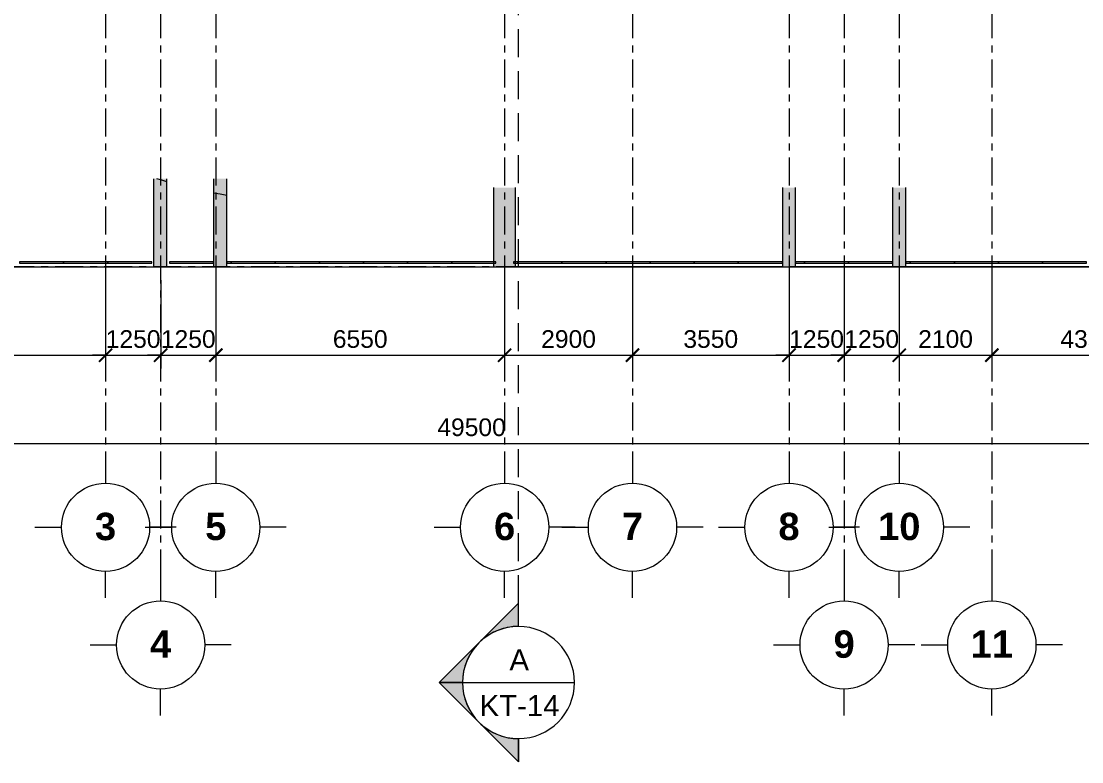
# Model space of a CAD drawing. Header units: millimetres. Extents: x -20201 to 105152, y -11216 to 48206.
# Drawn here: x 6038 to 30090, y -11216 to 5570 of the extents above; entities that cross this region are included whole.
import ezdxf

# ---------------------------------------------------------------- set-up
doc = ezdxf.new("R2010")
doc.units = ezdxf.units.MM
doc.linetypes.add('Grid Line', pattern=[22.225, 12.7, -3.175, 3.175, -3.175])
doc.linetypes.add('HIDDEN2', pattern=[4.7625, 3.175, -1.5875])
for name, color, linetype, lineweight in [('DIM', 1, 'Continuous', 5), ('G-ANNO-SYMB', 111, 'Continuous', 5), ('KH', 6, 'Continuous', 5), ('KI-HIEU-1', 151, 'Continuous', 9), ('KINH', 152, 'Continuous', 5), ('NET CAT', 3, 'Continuous', 5), ('NET CATConcrete', 3, 'Continuous', 5), ('NET-THAY', 2, 'Continuous', 9), ('TRUC', 225, 'Continuous', 5)]:
    doc.layers.add(name, color=color, linetype=linetype, lineweight=lineweight)
doc.styles.add('Arial', font='arial_1.ttf', dxfattribs={"height": 476.25})
doc.styles.add('Arial_B', font='arialbd_1.ttf', dxfattribs={"height": 619.047619})
doc.styles.add('TA1', font='arial_1.ttf')
doc.dimstyles.new('D_200_KTx2', dxfattribs={"dimtxt": 400, "dimasz": 300, "dimexe": 300, "dimexo": 300, "dimgap": 160, "dimtad": 1, "dimdec": 0, "dimzin": 9, "dimtxsty": 'TA1', "dimblk": 'ARCHTICK', "dimcen": 1, "dimdle": 300, "dimclrd": 256, "dimclre": 256, "dimclrt": 7, "dimadec": 0, "dimazin": 0, "dimtfac": 1, "dimtdec": 0, "dimtix": 1, "dimtmove": 1, "dimatfit": 3, "dimldrblk": 'ARCHTICK', "dimfxl": 0, "dimtolj": 1, "dimtzin": 0, "dimlwd": -1, "dimlwe": -1, "dimarcsym": 0})

# ---------------------------------------------------------------- blocks, each defined once
blk = doc.blocks.new('ALC1807-ASCENT PLAZA-KET CAU 1_rvt-1-MẶT BẰNG TẦNG 1')
at = {"layer": 'NET CAT'}
for points in [[(9341, 0), (9341, 2000), (9041, 2000), (9041, 0)], [(17251, 0), (17251, 1800), (16751, 1800), (16751, 0)], [(23601, 0), (23601, 1800), (23301, 1800), (23301, 0)], [(26101, 0), (26101, 1800), (25801, 1800), (25801, 0)]]:
    blk.add_hatch(color=7, dxfattribs=at).paths.add_polyline_path(points, flags=0)
blk.add_hatch(color=7, dxfattribs=at).paths.add_polyline_path([(10401, 0), (10701, 0), (10701, 2000), (10401, 2000), (10401, 83)])
at = {"layer": 'NET CAT', "color": 90, "lineweight": 13}
for p, q in [((9041, 2000), (9041, 0)), ((9341, 0), (9341, 2000)), ((10401, 2000), (10401, 0)), ((10701, 0), (10701, 2000)), ((16751, 1800), (16751, 0)), ((17251, 0), (17251, 1800)), ((23301, 1800), (23301, 0)), ((23601, 0), (23601, 1800)), ((25801, 1800), (25801, 0)), ((26101, 0), (26101, 1800)), ((9041, 0), (9341, 0)), ((10401, 0), (10701, 0)), ((16751, 0), (17251, 0)), ((23301, 0), (23601, 0)), ((25801, 0), (26101, 0))]:
    blk.add_line(p, q, dxfattribs=at)
blk = doc.blocks.new('System Panel - Glazed-394770-MẶT BẰNG TẦNG 2')
at = {"layer": 'KINH', "lineweight": 9}
for p, q in [((500, 13), (-500, 13)), ((-500, 13), (-500, -13)), ((500, -13), (500, 13)), ((-500, -13), (500, -13))]:
    blk.add_line(p, q, dxfattribs=at)
blk = doc.blocks.new('_ARCHTICK')
at = {"color": 0, "linetype": 'ByBlock', "const_width": 0.15}
blk.add_lwpolyline([(-0.5, -0.5), (0.5, 0.5)], dxfattribs=at)
blk = doc.blocks.new('*D88')
at = {"layer": 'Defpoints', "color": 0, "transparency": 16777216}
for p in [(1501, 0), (7951, 0), (7951, -2000)]:
    blk.add_point(p, dxfattribs=at)
at = {"layer": 'DIM', "transparency": 16777216}
for p, q in [((1501, -300), (1501, -2300)), ((7951, -300), (7951, -2300)), ((1201, -2000), (8251, -2000))]:
    blk.add_line(p, q, dxfattribs=at)
at = {"layer": 'DIM', "transparency": 16777216, "xscale": 300, "yscale": 300, "zscale": 300, "rotation": 180}
blk.add_blockref('_ARCHTICK', (1501, -2000), dxfattribs=at)
at = {"layer": 'DIM', "transparency": 16777216, "xscale": 300, "yscale": 300, "zscale": 300}
blk.add_blockref('_ARCHTICK', (7951, -2000), dxfattribs=at)
at = {"layer": 'DIM', "color": 7, "transparency": 16777216, "insert": (4726, -1636), "char_height": 400, "attachment_point": 5, "style": 'TA1'}
blk.add_mtext('\\A1;6450', dxfattribs=at)
blk = doc.blocks.new('*D89')
at = {"layer": 'Defpoints', "color": 0, "transparency": 16777216}
for p in [(7951, 0), (9201, 0), (9201, -2000)]:
    blk.add_point(p, dxfattribs=at)
at = {"layer": 'DIM', "transparency": 16777216}
for p, q in [((7951, -300), (7951, -2300)), ((9201, -300), (9201, -2300)), ((7951, -2000), (7651, -2000)), ((7951, -2000), (9201, -2000)), ((9201, -2000), (9501, -2000))]:
    blk.add_line(p, q, dxfattribs=at)
at = {"layer": 'DIM', "transparency": 16777216, "xscale": 300, "yscale": 300, "zscale": 300}
blk.add_blockref('_ARCHTICK', (7951, -2000), dxfattribs=at)
at = {"layer": 'DIM', "transparency": 16777216, "xscale": 300, "yscale": 300, "zscale": 300, "rotation": 180}
blk.add_blockref('_ARCHTICK', (9201, -2000), dxfattribs=at)
at = {"layer": 'DIM', "color": 7, "transparency": 16777216, "insert": (8576, -1636), "char_height": 400, "attachment_point": 5, "style": 'TA1'}
blk.add_mtext('\\A1;1250', dxfattribs=at)
blk = doc.blocks.new('*D90')
at = {"layer": 'Defpoints', "color": 0, "transparency": 16777216}
for p in [(9201, 0), (10451, 0), (10451, -2000)]:
    blk.add_point(p, dxfattribs=at)
at = {"layer": 'DIM', "transparency": 16777216}
for p, q in [((9201, -300), (9201, -2300)), ((10451, -300), (10451, -2300)), ((9201, -2000), (8901, -2000)), ((9201, -2000), (10451, -2000)), ((10451, -2000), (10751, -2000))]:
    blk.add_line(p, q, dxfattribs=at)
at = {"layer": 'DIM', "transparency": 16777216, "xscale": 300, "yscale": 300, "zscale": 300}
blk.add_blockref('_ARCHTICK', (9201, -2000), dxfattribs=at)
at = {"layer": 'DIM', "transparency": 16777216, "xscale": 300, "yscale": 300, "zscale": 300, "rotation": 180}
blk.add_blockref('_ARCHTICK', (10451, -2000), dxfattribs=at)
at = {"layer": 'DIM', "color": 7, "transparency": 16777216, "insert": (9826, -1636), "char_height": 400, "attachment_point": 5, "style": 'TA1'}
blk.add_mtext('\\A1;1250', dxfattribs=at)
blk = doc.blocks.new('*D91')
at = {"layer": 'Defpoints', "color": 0, "transparency": 16777216}
for p in [(10451, 0), (17001, 0), (17001, -2000)]:
    blk.add_point(p, dxfattribs=at)
at = {"layer": 'DIM', "transparency": 16777216}
for p, q in [((10451, -300), (10451, -2300)), ((17001, -300), (17001, -2300)), ((10151, -2000), (17301, -2000))]:
    blk.add_line(p, q, dxfattribs=at)
at = {"layer": 'DIM', "transparency": 16777216, "xscale": 300, "yscale": 300, "zscale": 300, "rotation": 180}
blk.add_blockref('_ARCHTICK', (10451, -2000), dxfattribs=at)
at = {"layer": 'DIM', "transparency": 16777216, "xscale": 300, "yscale": 300, "zscale": 300}
blk.add_blockref('_ARCHTICK', (17001, -2000), dxfattribs=at)
at = {"layer": 'DIM', "color": 7, "transparency": 16777216, "insert": (13726, -1636), "char_height": 400, "attachment_point": 5, "style": 'TA1'}
blk.add_mtext('\\A1;6550', dxfattribs=at)
blk = doc.blocks.new('*D92')
at = {"layer": 'Defpoints', "color": 0, "transparency": 16777216}
for p in [(17001, 0), (19901, 0), (19901, -2000)]:
    blk.add_point(p, dxfattribs=at)
at = {"layer": 'DIM', "transparency": 16777216}
for p, q in [((17001, -300), (17001, -2300)), ((19901, -300), (19901, -2300)), ((16701, -2000), (20201, -2000))]:
    blk.add_line(p, q, dxfattribs=at)
at = {"layer": 'DIM', "transparency": 16777216, "xscale": 300, "yscale": 300, "zscale": 300, "rotation": 180}
blk.add_blockref('_ARCHTICK', (17001, -2000), dxfattribs=at)
at = {"layer": 'DIM', "transparency": 16777216, "xscale": 300, "yscale": 300, "zscale": 300}
blk.add_blockref('_ARCHTICK', (19901, -2000), dxfattribs=at)
at = {"layer": 'DIM', "color": 7, "transparency": 16777216, "insert": (18451, -1636), "char_height": 400, "attachment_point": 5, "style": 'TA1'}
blk.add_mtext('\\A1;2900', dxfattribs=at)
blk = doc.blocks.new('*D93')
at = {"layer": 'Defpoints', "color": 0, "transparency": 16777216}
for p in [(19901, 0), (23451, 0), (23451, -2000)]:
    blk.add_point(p, dxfattribs=at)
at = {"layer": 'DIM', "transparency": 16777216}
for p, q in [((19901, -300), (19901, -2300)), ((23451, -300), (23451, -2300)), ((19601, -2000), (23751, -2000))]:
    blk.add_line(p, q, dxfattribs=at)
at = {"layer": 'DIM', "transparency": 16777216, "xscale": 300, "yscale": 300, "zscale": 300, "rotation": 180}
blk.add_blockref('_ARCHTICK', (19901, -2000), dxfattribs=at)
at = {"layer": 'DIM', "transparency": 16777216, "xscale": 300, "yscale": 300, "zscale": 300}
blk.add_blockref('_ARCHTICK', (23451, -2000), dxfattribs=at)
at = {"layer": 'DIM', "color": 7, "transparency": 16777216, "insert": (21676, -1636), "char_height": 400, "attachment_point": 5, "style": 'TA1'}
blk.add_mtext('\\A1;3550', dxfattribs=at)
blk = doc.blocks.new('*D94')
at = {"layer": 'Defpoints', "color": 0, "transparency": 16777216}
for p in [(23451, 0), (24701, 0), (24701, -2000)]:
    blk.add_point(p, dxfattribs=at)
at = {"layer": 'DIM', "transparency": 16777216}
for p, q in [((23451, -300), (23451, -2300)), ((24701, -300), (24701, -2300)), ((23451, -2000), (23151, -2000)), ((23451, -2000), (24701, -2000)), ((24701, -2000), (25001, -2000))]:
    blk.add_line(p, q, dxfattribs=at)
at = {"layer": 'DIM', "transparency": 16777216, "xscale": 300, "yscale": 300, "zscale": 300}
blk.add_blockref('_ARCHTICK', (23451, -2000), dxfattribs=at)
at = {"layer": 'DIM', "transparency": 16777216, "xscale": 300, "yscale": 300, "zscale": 300, "rotation": 180}
blk.add_blockref('_ARCHTICK', (24701, -2000), dxfattribs=at)
at = {"layer": 'DIM', "color": 7, "transparency": 16777216, "insert": (24076, -1636), "char_height": 400, "attachment_point": 5, "style": 'TA1'}
blk.add_mtext('\\A1;1250', dxfattribs=at)
blk = doc.blocks.new('*D95')
at = {"layer": 'Defpoints', "color": 0, "transparency": 16777216}
for p in [(24701, 0), (25951, 0), (25951, -2000)]:
    blk.add_point(p, dxfattribs=at)
at = {"layer": 'DIM', "transparency": 16777216}
for p, q in [((24701, -300), (24701, -2300)), ((25951, -300), (25951, -2300)), ((24701, -2000), (24401, -2000)), ((24701, -2000), (25951, -2000)), ((25951, -2000), (26251, -2000))]:
    blk.add_line(p, q, dxfattribs=at)
at = {"layer": 'DIM', "transparency": 16777216, "xscale": 300, "yscale": 300, "zscale": 300}
blk.add_blockref('_ARCHTICK', (24701, -2000), dxfattribs=at)
at = {"layer": 'DIM', "transparency": 16777216, "xscale": 300, "yscale": 300, "zscale": 300, "rotation": 180}
blk.add_blockref('_ARCHTICK', (25951, -2000), dxfattribs=at)
at = {"layer": 'DIM', "color": 7, "transparency": 16777216, "insert": (25326, -1636), "char_height": 400, "attachment_point": 5, "style": 'TA1'}
blk.add_mtext('\\A1;1250', dxfattribs=at)
blk = doc.blocks.new('*D96')
at = {"layer": 'Defpoints', "color": 0, "transparency": 16777216}
for p in [(25951, 0), (28051, 0), (28051, -2000)]:
    blk.add_point(p, dxfattribs=at)
at = {"layer": 'DIM', "transparency": 16777216}
for p, q in [((25951, -300), (25951, -2300)), ((28051, -300), (28051, -2300)), ((25651, -2000), (28351, -2000))]:
    blk.add_line(p, q, dxfattribs=at)
at = {"layer": 'DIM', "transparency": 16777216, "xscale": 300, "yscale": 300, "zscale": 300, "rotation": 180}
blk.add_blockref('_ARCHTICK', (25951, -2000), dxfattribs=at)
at = {"layer": 'DIM', "transparency": 16777216, "xscale": 300, "yscale": 300, "zscale": 300}
blk.add_blockref('_ARCHTICK', (28051, -2000), dxfattribs=at)
at = {"layer": 'DIM', "color": 7, "transparency": 16777216, "insert": (27001, -1636), "char_height": 400, "attachment_point": 5, "style": 'TA1'}
blk.add_mtext('\\A1;2100', dxfattribs=at)
blk = doc.blocks.new('*D97')
at = {"layer": 'Defpoints', "color": 0, "transparency": 16777216}
for p in [(28051, 0), (32401, 0), (32401, -2000)]:
    blk.add_point(p, dxfattribs=at)
at = {"layer": 'DIM', "transparency": 16777216}
for p, q in [((28051, -300), (28051, -2300)), ((32401, -300), (32401, -2300)), ((27751, -2000), (32701, -2000))]:
    blk.add_line(p, q, dxfattribs=at)
at = {"layer": 'DIM', "transparency": 16777216, "xscale": 300, "yscale": 300, "zscale": 300, "rotation": 180}
blk.add_blockref('_ARCHTICK', (28051, -2000), dxfattribs=at)
at = {"layer": 'DIM', "transparency": 16777216, "xscale": 300, "yscale": 300, "zscale": 300}
blk.add_blockref('_ARCHTICK', (32401, -2000), dxfattribs=at)
at = {"layer": 'DIM', "color": 7, "transparency": 16777216, "insert": (30226, -1636), "char_height": 400, "attachment_point": 5, "style": 'TA1'}
blk.add_mtext('\\A1;4350', dxfattribs=at)
blk = doc.blocks.new('*D100')
at = {"layer": 'Defpoints', "color": 0, "transparency": 16777216}
for p in [(-8499, -3576), (41001, -3576), (41001, -4000)]:
    blk.add_point(p, dxfattribs=at)
at = {"layer": 'DIM', "transparency": 16777216}
for p, q in [((-8799, -4000), (41301, -4000)), ((-8499, -3876), (-8499, -4300)), ((41001, -3876), (41001, -4300))]:
    blk.add_line(p, q, dxfattribs=at)
at = {"layer": 'DIM', "transparency": 16777216, "xscale": 300, "yscale": 300, "zscale": 300, "rotation": 180}
blk.add_blockref('_ARCHTICK', (-8499, -4000), dxfattribs=at)
at = {"layer": 'DIM', "transparency": 16777216, "xscale": 300, "yscale": 300, "zscale": 300}
blk.add_blockref('_ARCHTICK', (41001, -4000), dxfattribs=at)
at = {"layer": 'DIM', "color": 7, "transparency": 16777216, "insert": (16251, -3636), "char_height": 400, "attachment_point": 5, "style": 'TA1'}
blk.add_mtext('\\A1;49500', dxfattribs=at)
blk = doc.blocks.new('Grid - FamilyAL-KH TRUC-550400-MẶT BẰNG HẦM 2')
at = {"layer": 'KH'}
for p, q in [((0, 7), (0, 4)), ((-8, -1), (-5, -1)), ((8, -1), (5, -1)), ((0, -9), (0, -6))]:
    blk.add_line(p, q, dxfattribs=at)
blk.add_circle((0, -1), 5, dxfattribs=at)
blk = doc.blocks.new('Section - Section Head - Filled-317961-MẶT BẰNG TẦNG 1')
at = {"layer": 'G-ANNO-SYMB'}
h = blk.add_hatch(color=256, dxfattribs=at)
edge = h.paths.add_edge_path(flags=0)
edge.add_line((-10.84, 4.49), (-6.35, 8.98))
edge.add_line((-6.35, 8.98), (-6.35, 6.35))
edge.add_arc((-6.35, 0), 6.35, 90, 135)
h = blk.add_hatch(color=256, dxfattribs=at)
edge = h.paths.add_edge_path(flags=0)
edge.add_arc((-6.35, 0), 6.35, 45, 90)
edge.add_line((-6.35, 6.35), (-6.35, 8.98))
edge.add_line((-6.35, 8.98), (-1.86, 4.49))
h = blk.add_hatch(color=256, dxfattribs=at)
edge = h.paths.add_edge_path(flags=0)
edge.add_arc((-6.35, 0), 6.36, 137.9216, 180)
edge.add_line((-12.71, 0), (-15.33, 0))
edge.add_line((-15.33, 0), (-11.07, 4.26))
h = blk.add_hatch(color=256, dxfattribs=at)
edge = h.paths.add_edge_path(flags=0)
edge.add_line((-1.63, 4.26), (2.63, 0))
edge.add_line((2.63, 0), (0.01, 0))
edge.add_arc((-6.35, 0), 6.36, 0, 42.0784)
for p, q in [((-6.35, 8.98), (-15.33, 0)), ((-6.35, 8.98), (-10.84, 4.49)), ((-6.35, 8.98), (2.63, 0)), ((-6.35, 6.35), (-6.35, 8.98)), ((-1.86, 4.49), (-6.35, 8.98)), ((-6.35, 8.98), (-6.35, 6.35)), ((-11.07, 4.26), (-15.33, 0)), ((2.63, 0), (-1.63, 4.26)), ((-15.33, 0), (-12.71, 0)), ((0.01, 0), (2.63, 0)), ((-12.7, 0), (-15.33, 0)), ((0, 0), (2.63, 0))]:
    blk.add_line(p, q, dxfattribs=at)
for radius, start, end in [(6.35, 360, 180), (6.35, 90, 135), (6.35, 45, 90), (6.36, 137.9216, 180), (6.36, 0, 42.0784), (6.35, 180, 360)]:
    blk.add_arc((-6.35, 0), radius, start, end, dxfattribs=at)

msp = doc.modelspace()

# ---------------------------------------------------------------- linework, layer by layer
at = {"layer": 'G-ANNO-SYMB'}
msp.add_line((16045.5, -9419.9), (18585.5, -9419.9), dxfattribs=at)
at = {"layer": 'KI-HIEU-1', "linetype": 'HIDDEN2', "ltscale": 200}
msp.add_line((17315.5, -7623.9), (17315.5, 45139.5), dxfattribs=at)
at = {"layer": 'KINH', "color": 250, "lineweight": 9}
for p, q in [((10800.5, 112.6), (10700.5, 112.6)), ((10700.5, 112.6), (10700.5, 87.2)), ((10700.5, 87.2), (10800.5, 87.2)), ((10800.5, 87.2), (10800.5, 112.6)), ((17300.5, 112.6), (17200.5, 112.6)), ((17200.5, 112.6), (17200.5, 87.2)), ((17200.5, 87.2), (17300.5, 87.2)), ((17300.5, 87.2), (17300.5, 112.6))]:
    msp.add_line(p, q, dxfattribs=at)
at = {"layer": 'KINH', "lineweight": 9}
for p, q in [((23805.5, 112.6), (23600.5, 112.6)), ((23600.5, 112.6), (23600.5, 87.2)), ((23600.5, 87.2), (23805.5, 87.2)), ((24800.9, 112.6), (23805.5, 112.6)), ((23805.5, 112.6), (23805.5, 87.2)), ((23805.5, 87.2), (23805.5, 112.6)), ((23805.5, 87.2), (24800.9, 87.2)), ((24800.9, 87.2), (24800.9, 112.6)), ((26200.5, 112.6), (26100.5, 112.6)), ((26100.5, 112.6), (26100.5, 87.2)), ((26100.5, 87.2), (26200.5, 87.2)), ((26200.5, 87.2), (26200.5, 112.6))]:
    msp.add_line(p, q, dxfattribs=at)
at = {"layer": 'NET CATConcrete'}
for p, q in [((2400.5, -0.1), (9040.5, -0.1)), ((9340.5, -0.1), (10400.5, -0.1)), ((10700.5, -0.1), (16750.5, -0.1)), ((23300.5, -0.1), (17250.5, -0.1)), ((25800.5, -0.1), (23600.5, -0.1)), ((32200.5, -0.1), (26100.5, -0.1))]:
    msp.add_line(p, q, dxfattribs=at)
at = {"layer": 'NET-THAY', "color": 250}
for p, q in [((2400.5, 1.1), (9040.5, 1.1)), ((9340.5, 1.1), (10400.5, 1.1)), ((10700.5, 1.1), (16750.5, 1.1)), ((17250.5, 1.1), (23300.5, 1.1)), ((23600.5, 1.1), (25800.5, 1.1)), ((26100.5, 1.1), (32200.5, 1.1))]:
    msp.add_line(p, q, dxfattribs=at)
at = {"layer": 'NET-THAY', "flags": 128}
for points in [[(9340.5, 1929.9), (9226.3, 1964.3), (9112.4, 1999.9)], [(10700.5, 1622.7), (10550.3, 1647.6), (10400.5, 1674.7)]]:
    msp.add_lwpolyline(points, dxfattribs=at)
at = {"layer": 'TRUC', "linetype": 'Grid Line', "ltscale": 50}
for p, q in [((7950.5, 43599.9), (7950.5, -4500.1)), ((9200.5, 43599.9), (9200.5, -7167.6)), ((10450.5, 43599.9), (10450.5, -4500.1)), ((17000.5, 43599.9), (17000.5, -4500.1)), ((19900.5, 43599.9), (19900.5, -4500.1)), ((23450.5, 43599.9), (23450.5, -4500.1)), ((24700.5, 43599.9), (24700.5, -7167.6)), ((25950.5, 43599.9), (25950.5, -4500.1)), ((28050.5, 43599.9), (28050.5, -7167.6)), ((43000.5, -0.1), (-12092.4, -0.1))]:
    msp.add_line(p, q, dxfattribs=at)

# ---------------------------------------------------------------- block references
at = {"lineweight": 5}
msp.add_blockref('ALC1807-ASCENT PLAZA-KET CAU 1_rvt-1-MẶT BẰNG TẦNG 1', (0, 0), dxfattribs=at)
at = {"color": 10, "lineweight": 15, "rotation": 180}
for p in [(6500.5, 99.9), (7500.5, 99.9), (8500.5, 99.9), (9900.5, 99.9), (11300.5, 99.9), (12300.5, 99.9), (13300.5, 99.9), (14300.5, 99.9), (15300.5, 99.9), (16300.5, 99.9), (17800.5, 99.9), (18800.5, 99.9), (19800.5, 99.9), (20800.5, 99.9), (21800.5, 99.9), (22800.5, 99.9), (25300.9, 99.9), (26700.5, 99.9), (27700.5, 99.9), (28700.5, 99.9), (29700.5, 99.9)]:
    msp.add_blockref('System Panel - Glazed-394770-MẶT BẰNG TẦNG 2', p, dxfattribs=at)
at = {"lineweight": 5, "xscale": 199.9999999999999, "yscale": 199.9999999999999, "zscale": 199.9999999999999, "rotation": 180}
for p in [(7950.5, -6100.1), (10450.5, -6100.1), (17000.5, -6100.1), (19900.5, -6100.1), (23450.5, -6100.1), (25950.5, -6100.1), (9200.5, -8767.6), (24700.5, -8767.6), (28050.5, -8767.6)]:
    msp.add_blockref('Grid - FamilyAL-KH TRUC-550400-MẶT BẰNG HẦM 2', p, dxfattribs=at)
at = {"layer": 'G-ANNO-SYMB', "xscale": 199.9999999999999, "yscale": 199.9999999999999, "zscale": 199.9999999999999, "rotation": 90}
msp.add_blockref('Section - Section Head - Filled-317961-MẶT BẰNG TẦNG 1', (17315.5, -8149.9), dxfattribs=at)

# ---------------------------------------------------------------- texts
at = {"layer": 'G-ANNO-SYMB', "attachment_point": 2, "line_spacing_factor": 0.941778, "style": 'Arial'}
for s, insert, char_height, width in [('A', (17331.8, -8666.7), 476.2, 443.133), ('KT-14', (17339.8, -9705.8), 476.25, 2240.682)]:
    msp.add_mtext(s, dxfattribs=dict(at, insert=insert, char_height=char_height, width=width))
at = {"layer": 'KH', "attachment_point": 2, "line_spacing_factor": 0.941778, "style": 'Arial_B'}
for s, insert, char_height, width in [('\\fArial|b1|i0|c0|p34|;3', (7950.8, -5572.2), 619.048, 558.244), ('\\fArial|b1|i0|c0|p34|;5', (10450.8, -5572.2), 619.048, 558.244), ('\\fArial|b1|i0|c0|p34|;6', (17000.8, -5572.2), 619.048, 558.244), ('\\fArial|b1|i0|c0|p34|;7', (19900.8, -5572.2), 619.048, 558.244), ('\\fArial|b1|i0|c0|p34|;8', (23450.8, -5572.2), 619.048, 558.244), ('10', (25950.8, -5572.2), 619.05, 1116.488), ('\\fArial|b1|i0|c0|p34|;4', (9200.8, -8239.8), 619.048, 558.244), ('\\fArial|b1|i0|c0|p34|;9', (24700.8, -8239.8), 619.048, 558.244), ('11', (28050.8, -8239.8), 619.05, 1116.488)]:
    msp.add_mtext(s, dxfattribs=dict(at, insert=insert, char_height=char_height, width=width))

# ---------------------------------------------------------------- dimensions: what is measured, and where the dimension line sits
at = {"layer": 'DIM'}
for base, p1, p2, picture, middle in [((7950.5, -2000.1), (1500.5, -0.1), (7950.5, -0.1), '*D88', (4725.5, -1635.8)), ((9200.5, -2000.1), (7950.5, -0.1), (9200.5, -0.1), '*D89', (8575.5, -1635.8)), ((10450.5, -2000.1), (9200.5, -0.1), (10450.5, -0.1), '*D90', (9825.5, -1635.8)), ((17000.5, -2000.1), (10450.5, -0.1), (17000.5, -0.1), '*D91', (13725.5, -1635.8)), ((19900.5, -2000.1), (17000.5, -0.1), (19900.5, -0.1), '*D92', (18450.5, -1635.8)), ((23450.5, -2000.1), (19900.5, -0.1), (23450.5, -0.1), '*D93', (21675.5, -1635.7)), ((24700.5, -2000.1), (23450.5, -0.1), (24700.5, -0.1), '*D94', (24075.5, -1635.8)), ((25950.5, -2000.1), (24700.5, -0.1), (25950.5, -0.1), '*D95', (25325.5, -1635.8)), ((28050.5, -2000.1), (25950.5, -0.1), (28050.5, -0.1), '*D96', (27000.5, -1635.8)), ((32400.5, -2000.1), (28050.5, -0.1), (32400.5, -0.1), '*D97', (30225.5, -1635.7)), ((41000.5, -4000.1), (-8499.5, -3575.8), (41000.5, -3575.8), '*D100', (16250.5, -3635.8))]:
    dim = msp.add_linear_dim(base=base, p1=p1, p2=p2, dimstyle='D_200_KTx2', dxfattribs=at)
    dim.commit()
    dim.dimension.update_dxf_attribs({"geometry": picture, "text_midpoint": middle})

doc.saveas('drawing.dxf')
